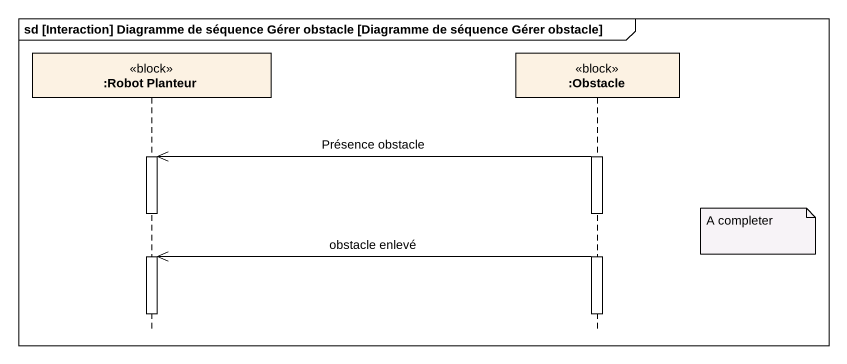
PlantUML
@startuml
mainframe sd [Interaction] Diagramme de séquence Gérer obstacle [Diagramme de séquence Gérer obstacle]
hide footbox
participant ":Robot Planteur" as Robot_Planteur <<block>>
participant ":Obstacle" as Obstacle <<block>>

activate Obstacle
Obstacle ->> Robot_Planteur : Présence obstacle
activate Robot_Planteur
deactivate Robot_Planteur
note right of Obstacle : A completer
Obstacle ->> Robot_Planteur : obstacle enlevé
activate Robot_Planteur
deactivate Robot_Planteur
deactivate Obstacle
@enduml
